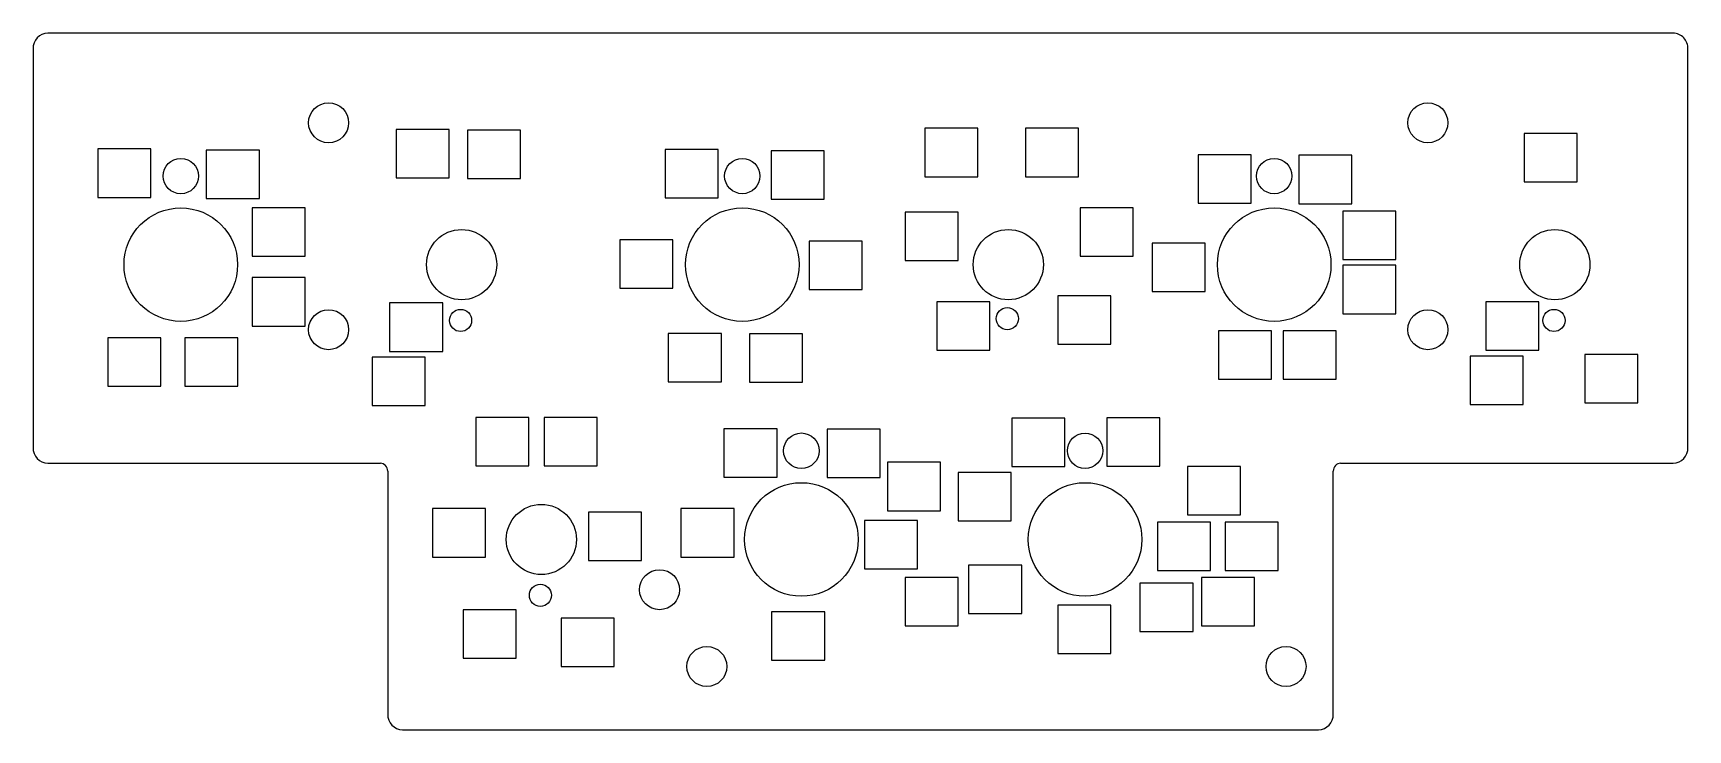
# Model space of a CAD drawing. Header units: millimetres. Extents: x -89 to 89, y -34 to 41.
import ezdxf

# ---------------------------------------------------------------- set-up
doc = ezdxf.new("R2010")
doc.units = ezdxf.units.MM

msp = doc.modelspace()

# ---------------------------------------------------------------- linework, layer by layer
at = {"color": 7, "linetype": 'Continuous', "lineweight": 25}
for p, q in [((87.31, 40.79), (-87.31, 40.79)), ((-88.9, 39.1), (-88.9, -3.74)), ((88.9, -3.74), (88.9, 39.1)), ((-44.18, 30.42), (-49.88, 30.42)), ((-49.88, 30.42), (-49.88, 25.22)), ((-44.18, 25.22), (-44.18, 30.42)), ((-36.52, 30.36), (-42.22, 30.36)), ((-42.22, 30.36), (-42.22, 25.16)), ((-36.52, 25.16), (-36.52, 30.36)), ((12.61, 30.56), (6.91, 30.56)), ((6.91, 30.56), (6.91, 25.36)), ((12.61, 25.36), (12.61, 30.56)), ((23.43, 30.56), (17.73, 30.56)), ((17.73, 30.56), (17.73, 25.36)), ((23.43, 25.36), (23.43, 30.56)), ((77.02, 29.99), (71.32, 29.99)), ((71.32, 29.99), (71.32, 24.79)), ((77.02, 24.79), (77.02, 29.99)), ((-76.25, 28.34), (-81.95, 28.34)), ((-81.95, 28.34), (-81.95, 23.14)), ((-76.25, 23.14), (-76.25, 28.34)), ((-64.59, 28.2), (-70.29, 28.2)), ((-70.29, 28.2), (-70.29, 23)), ((-64.59, 23), (-64.59, 28.2)), ((-15.28, 28.29), (-20.98, 28.29)), ((-20.98, 28.29), (-20.98, 23.09)), ((-15.28, 23.09), (-15.28, 28.29)), ((-3.9, 28.14), (-9.6, 28.14)), ((-9.6, 28.14), (-9.6, 22.94)), ((-3.9, 22.94), (-3.9, 28.14)), ((41.98, 27.72), (36.28, 27.72)), ((36.28, 27.72), (36.28, 22.52)), ((41.98, 22.52), (41.98, 27.72)), ((52.79, 27.66), (47.09, 27.66)), ((47.09, 27.66), (47.09, 22.46)), ((52.79, 22.46), (52.79, 27.66)), ((-49.88, 25.22), (-44.18, 25.22)), ((-42.22, 25.16), (-36.52, 25.16)), ((6.91, 25.36), (12.61, 25.36)), ((17.73, 25.36), (23.43, 25.36)), ((-81.95, 23.14), (-76.25, 23.14)), ((71.32, 24.79), (77.02, 24.79)), ((-70.29, 23), (-64.59, 23)), ((-59.68, 22.01), (-65.38, 22.01)), ((-65.38, 22.01), (-65.38, 16.81)), ((-59.68, 16.81), (-59.68, 22.01)), ((-20.98, 23.09), (-15.28, 23.09)), ((-9.6, 22.94), (-3.9, 22.94)), ((10.49, 21.54), (4.79, 21.54)), ((4.79, 21.54), (4.79, 16.34)), ((10.49, 16.34), (10.49, 21.54)), ((29.3, 22.01), (23.6, 22.01)), ((23.6, 22.01), (23.6, 16.81)), ((29.3, 16.81), (29.3, 22.01)), ((36.28, 22.52), (41.98, 22.52)), ((47.09, 22.46), (52.79, 22.46)), ((57.53, 21.67), (51.83, 21.67)), ((51.83, 21.67), (51.83, 16.47)), ((57.53, 16.47), (57.53, 21.67)), ((-20.17, 18.58), (-25.87, 18.58)), ((-25.87, 18.58), (-25.87, 13.38)), ((-20.17, 13.38), (-20.17, 18.58)), ((0.18, 18.44), (-5.52, 18.44)), ((-5.52, 18.44), (-5.52, 13.24)), ((0.18, 13.24), (0.18, 18.44)), ((37.03, 18.23), (31.33, 18.23)), ((31.33, 18.23), (31.33, 13.03)), ((37.03, 13.03), (37.03, 18.23)), ((-65.38, 16.81), (-59.68, 16.81)), ((4.79, 16.34), (10.49, 16.34)), ((23.6, 16.81), (29.3, 16.81)), ((51.83, 16.47), (57.53, 16.47)), ((-59.68, 14.51), (-65.38, 14.51)), ((-65.38, 14.51), (-65.38, 9.31)), ((-59.68, 9.31), (-59.68, 14.51)), ((57.53, 15.84), (51.83, 15.84)), ((51.83, 15.84), (51.83, 10.64)), ((57.53, 10.64), (57.53, 15.84)), ((-25.87, 13.38), (-20.17, 13.38)), ((-5.52, 13.24), (0.18, 13.24)), ((26.89, 12.55), (21.19, 12.55)), ((21.19, 12.55), (21.19, 7.35)), ((26.89, 7.35), (26.89, 12.55)), ((31.33, 13.03), (37.03, 13.03)), ((-44.89, 11.79), (-50.59, 11.79)), ((-50.59, 11.79), (-50.59, 6.59)), ((-44.89, 6.59), (-44.89, 11.79)), ((13.89, 11.91), (8.19, 11.91)), ((8.19, 11.91), (8.19, 6.71)), ((13.89, 6.71), (13.89, 11.91)), ((72.88, 11.91), (67.18, 11.91)), ((67.18, 11.91), (67.18, 6.71)), ((72.88, 6.71), (72.88, 11.91)), ((-65.38, 9.31), (-59.68, 9.31)), ((51.83, 10.64), (57.53, 10.64)), ((-75.17, 8.06), (-80.87, 8.06)), ((-80.87, 8.06), (-80.87, 2.86)), ((-75.17, 2.86), (-75.17, 8.06)), ((-66.91, 8.06), (-72.61, 8.06)), ((-72.61, 8.06), (-72.61, 2.86)), ((-66.91, 2.86), (-66.91, 8.06)), ((-14.95, 8.52), (-20.65, 8.52)), ((-20.65, 8.52), (-20.65, 3.32)), ((-14.95, 3.32), (-14.95, 8.52)), ((-6.24, 8.48), (-11.94, 8.48)), ((-11.94, 8.48), (-11.94, 3.28)), ((-6.24, 3.28), (-6.24, 8.48)), ((21.19, 7.35), (26.89, 7.35)), ((44.16, 8.79), (38.46, 8.79)), ((38.46, 8.79), (38.46, 3.59)), ((44.16, 3.59), (44.16, 8.79)), ((51.1, 8.79), (45.4, 8.79)), ((45.4, 8.79), (45.4, 3.59)), ((51.1, 3.59), (51.1, 8.79)), ((-46.76, 5.98), (-52.46, 5.98)), ((-52.46, 5.98), (-52.46, 0.78)), ((-50.59, 6.59), (-44.89, 6.59)), ((-46.76, 0.78), (-46.76, 5.98)), ((8.19, 6.71), (13.89, 6.71)), ((71.2, 6.09), (65.5, 6.09)), ((65.5, 6.09), (65.5, 0.89)), ((67.18, 6.71), (72.88, 6.71)), ((71.2, 0.89), (71.2, 6.09)), ((83.52, 6.25), (77.82, 6.25)), ((77.82, 6.25), (77.82, 1.05)), ((83.52, 1.05), (83.52, 6.25)), ((38.46, 3.59), (44.16, 3.59)), ((45.4, 3.59), (51.1, 3.59)), ((-80.87, 2.86), (-75.17, 2.86)), ((-72.61, 2.86), (-66.91, 2.86)), ((-20.65, 3.32), (-14.95, 3.32)), ((-11.94, 3.28), (-6.24, 3.28)), ((-52.46, 0.78), (-46.76, 0.78)), ((65.5, 0.89), (71.2, 0.89)), ((77.82, 1.05), (83.52, 1.05)), ((-35.62, -0.5), (-41.32, -0.5)), ((-41.32, -0.5), (-41.32, -5.7)), ((-35.62, -5.7), (-35.62, -0.5)), ((-28.3, -0.5), (-34, -0.5)), ((-34, -0.5), (-34, -5.7)), ((-28.3, -5.7), (-28.3, -0.5)), ((-8.97, -1.72), (-14.67, -1.72)), ((-14.67, -1.72), (-14.67, -6.92)), ((-8.97, -6.92), (-8.97, -1.72)), ((21.95, -0.59), (16.25, -0.59)), ((16.25, -0.59), (16.25, -5.79)), ((21.95, -5.79), (21.95, -0.59)), ((32.15, -0.54), (26.45, -0.54)), ((26.45, -0.54), (26.45, -5.74)), ((32.15, -5.74), (32.15, -0.54)), ((2.13, -1.78), (-3.57, -1.78)), ((-3.57, -1.78), (-3.57, -6.98)), ((2.13, -6.98), (2.13, -1.78)), ((8.61, -5.33), (2.91, -5.33)), ((2.91, -5.33), (2.91, -10.53)), ((8.61, -10.53), (8.61, -5.33)), ((-87.31, -5.43), (-51.59, -5.43)), ((-50.8, -6.28), (-50.8, -32.39)), ((-41.32, -5.7), (-35.62, -5.7)), ((-34, -5.7), (-28.3, -5.7)), ((-14.67, -6.92), (-8.97, -6.92)), ((-3.57, -6.98), (2.13, -6.98)), ((16.19, -6.42), (10.49, -6.42)), ((10.49, -6.42), (10.49, -11.62)), ((16.19, -11.62), (16.19, -6.42)), ((16.25, -5.79), (21.95, -5.79)), ((26.45, -5.74), (32.15, -5.74)), ((40.83, -5.78), (35.13, -5.78)), ((35.13, -5.78), (35.13, -10.98)), ((40.83, -10.98), (40.83, -5.78)), ((50.8, -32.39), (50.8, -6.28)), ((51.59, -5.43), (87.31, -5.43)), ((-40.28, -10.31), (-45.98, -10.31)), ((-45.98, -10.31), (-45.98, -15.51)), ((-40.28, -15.51), (-40.28, -10.31)), ((-13.59, -10.31), (-19.29, -10.31)), ((-19.29, -10.31), (-19.29, -15.51)), ((-13.59, -15.51), (-13.59, -10.31)), ((2.91, -10.53), (8.61, -10.53)), ((-23.52, -10.67), (-29.22, -10.67)), ((-29.22, -10.67), (-29.22, -15.87)), ((-23.52, -15.87), (-23.52, -10.67)), ((6.13, -11.59), (0.43, -11.59)), ((0.43, -11.59), (0.43, -16.79)), ((6.13, -16.79), (6.13, -11.59)), ((10.49, -11.62), (16.19, -11.62)), ((37.6, -11.75), (31.9, -11.75)), ((31.9, -11.75), (31.9, -16.95)), ((35.13, -10.98), (40.83, -10.98)), ((37.6, -16.95), (37.6, -11.75)), ((44.88, -11.75), (39.18, -11.75)), ((39.18, -11.75), (39.18, -16.95)), ((44.88, -16.95), (44.88, -11.75)), ((-45.98, -15.51), (-40.28, -15.51)), ((-29.22, -15.87), (-23.52, -15.87)), ((-19.29, -15.51), (-13.59, -15.51)), ((0.43, -16.79), (6.13, -16.79)), ((10.49, -17.7), (4.79, -17.7)), ((4.79, -17.7), (4.79, -22.9)), ((10.49, -22.9), (10.49, -17.7)), ((17.32, -16.37), (11.62, -16.37)), ((11.62, -16.37), (11.62, -21.57)), ((17.32, -21.57), (17.32, -16.37)), ((31.9, -16.95), (37.6, -16.95)), ((42.34, -17.7), (36.64, -17.7)), ((36.64, -17.7), (36.64, -22.9)), ((39.18, -16.95), (44.88, -16.95)), ((42.34, -22.9), (42.34, -17.7)), ((35.73, -18.31), (30.03, -18.31)), ((30.03, -18.31), (30.03, -23.51)), ((35.73, -23.51), (35.73, -18.31)), ((-36.99, -21.17), (-42.69, -21.17)), ((-42.69, -21.17), (-42.69, -26.37)), ((-36.99, -26.37), (-36.99, -21.17)), ((26.89, -20.68), (21.19, -20.68)), ((21.19, -20.68), (21.19, -25.88)), ((26.89, -25.88), (26.89, -20.68)), ((-26.46, -22.08), (-32.16, -22.08)), ((-32.16, -22.08), (-32.16, -27.28)), ((-26.46, -27.28), (-26.46, -22.08)), ((-3.85, -21.38), (-9.55, -21.38)), ((-9.55, -21.38), (-9.55, -26.58)), ((-3.85, -26.58), (-3.85, -21.38)), ((4.79, -22.9), (10.49, -22.9)), ((11.62, -21.57), (17.32, -21.57)), ((36.64, -22.9), (42.34, -22.9)), ((30.03, -23.51), (35.73, -23.51)), ((-42.69, -26.37), (-36.99, -26.37)), ((-9.55, -26.58), (-3.85, -26.58)), ((21.19, -25.88), (26.89, -25.88)), ((-32.16, -27.28), (-26.46, -27.28)), ((-49.21, -34.08), (49.21, -34.08))]:
    msp.add_line(p, q, dxfattribs=at)
for centre, radius in [((-57.15, 31.15), 2.15), ((60.96, 31.15), 2.15), ((-73.03, 25.43), 1.9), ((-12.7, 25.43), 1.9), ((44.45, 25.43), 1.9), ((-73.03, 15.91), 6.1), ((-12.7, 15.91), 6.1), ((44.45, 15.91), 6.1), ((-42.86, 15.91), 3.77), ((15.88, 15.91), 3.77), ((74.61, 15.91), 3.77), ((-57.15, 8.92), 2.15), ((-42.97, 9.91), 1.19), ((15.77, 10.11), 1.19), ((60.96, 8.92), 2.15), ((74.51, 9.91), 1.19), ((-6.35, -4.09), 1.91), ((24.13, -4.09), 1.9), ((-6.35, -13.62), 6.1), ((24.13, -13.62), 6.1), ((-34.29, -13.62), 3.77), ((-21.59, -19.02), 2.15), ((-34.39, -19.62), 1.19), ((-16.51, -27.27), 2.15), ((45.72, -27.27), 2.15)]:
    msp.add_circle(centre, radius, dxfattribs=at)
for centre, radius, start, end in [((-87.26, 39.15), 1.64, 91.8362, 181.7254), ((87.26, 39.15), 1.64, 358.2014, 88.237), ((-87.26, -3.79), 1.64, 178.2746, 268.1638), ((87.26, -3.79), 1.64, 271.8362, 1.7254), ((-51.62, -6.25), 0.821, 358.3476, 88.0908), ((51.62, -6.25), 0.819, 91.763, 181.7986), ((-49.16, -32.44), 1.64, 178.2746, 268.1638), ((49.16, -32.44), 1.64, 271.8362, 1.7254)]:
    msp.add_arc(centre, radius, start, end, dxfattribs=at)

doc.saveas('drawing.dxf')
